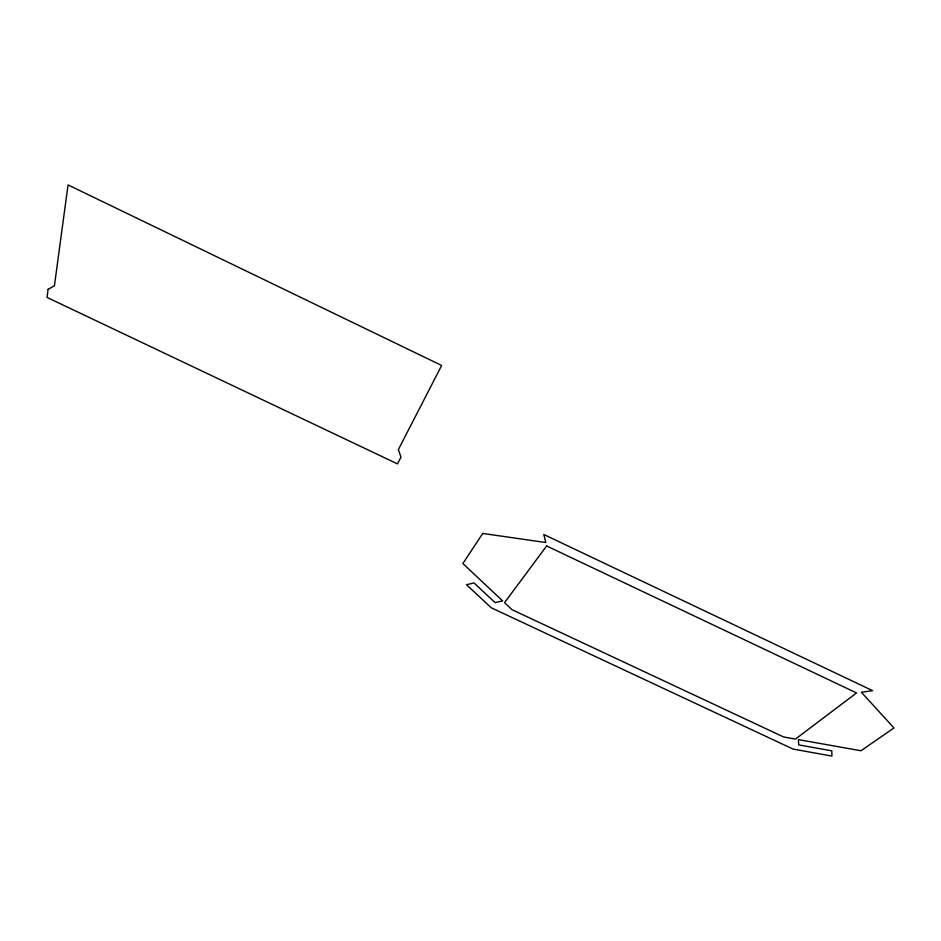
<?xml version="1.0" encoding="UTF-8"?>
<svg xmlns="http://www.w3.org/2000/svg" width="941" height="941" viewBox="0 0 941 941"><rect width="100%" height="100%" fill="white"/><g stroke="black" fill="none" stroke-linecap="round" stroke-linejoin="round"><path stroke-width="1.41" d="M48.109 289.322L47.05 297.427L397.455 463.878L400.972 457.15L398.384 449.539L441.658 365.473L68.058 184.918L54.413 285.793L48.109 289.322M482.733 533.441L462.878 563.541L502.659 600.911L495.072 602.616L473.993 582.914L466.489 584.726L491.284 607.792L793.098 749.083L831.926 756.082L831.809 750.836L798.697 744.896L798.415 739.614L860.98 750.753L893.95 727.946L861.368 692.247L872.613 690.659L543.804 534.5L545.792 542.522L482.733 533.441M546.639 545.968L504.529 602.663L511.986 609.674L783.606 736.968L795.451 739.085L856.533 692.929L546.639 545.968"/></g></svg>
